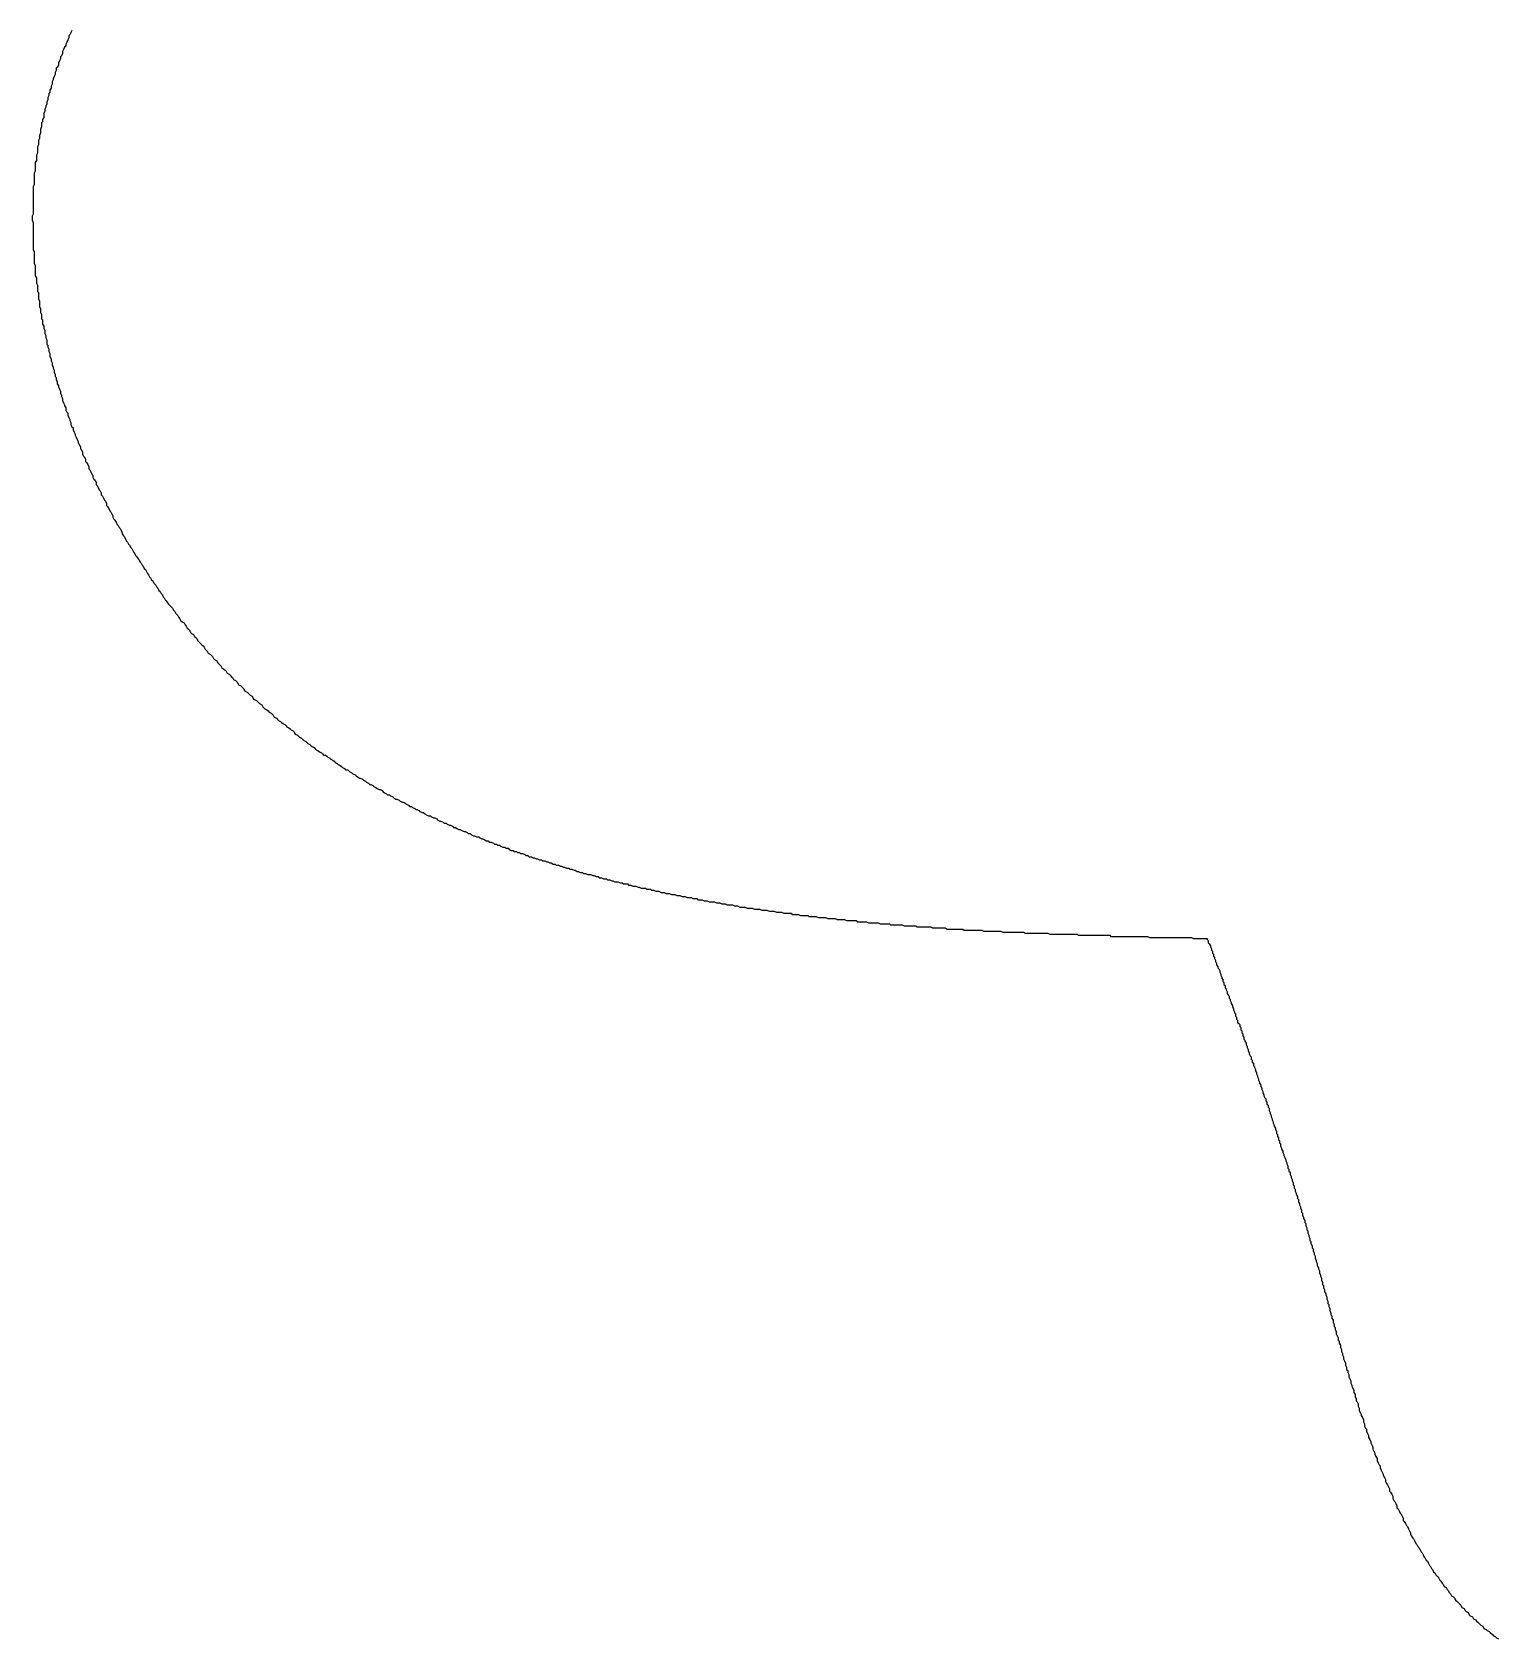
# Model space of a CAD drawing. Header units: millimetres. Extents: x 111 to 2999, y 81 to 1941.
# Drawn here: x 960.13 to 974.1, y 1352.38 to 1367.71 of the extents above; entities that cross this region are included whole.
import ezdxf

# ---------------------------------------------------------------- set-up
doc = ezdxf.new("R2010")
doc.units = ezdxf.units.MM

msp = doc.modelspace()

# ---------------------------------------------------------------- linework, layer by layer
msp.add_polyline3d([(960.51, 1367.723, 0), (960.5, 1367.703, 0), (960.49, 1367.683, 0), (960.48, 1367.673, 0), (960.48, 1367.653, 0), (960.47, 1367.633, 0), (960.46, 1367.613, 0), (960.45, 1367.593, 0), (960.45, 1367.573, 0), (960.44, 1367.563, 0), (960.43, 1367.543, 0), (960.42, 1367.523, 0), (960.42, 1367.503, 0), (960.41, 1367.483, 0), (960.4, 1367.473, 0), (960.4, 1367.453, 0), (960.39, 1367.433, 0), (960.38, 1367.413, 0), (960.38, 1367.393, 0), (960.37, 1367.373, 0), (960.36, 1367.363, 0), (960.36, 1367.343, 0), (960.35, 1367.323, 0), (960.35, 1367.303, 0), (960.34, 1367.283, 0), (960.33, 1367.263, 0), (960.33, 1367.253, 0), (960.32, 1367.233, 0), (960.32, 1367.213, 0), (960.31, 1367.193, 0), (960.31, 1367.173, 0), (960.3, 1367.153, 0), (960.3, 1367.133, 0), (960.29, 1367.123, 0), (960.29, 1367.103, 0), (960.28, 1367.083, 0), (960.28, 1367.063, 0), (960.27, 1367.043, 0), (960.27, 1367.023, 0), (960.26, 1367.003, 0), (960.26, 1366.993, 0), (960.25, 1366.973, 0), (960.25, 1366.953, 0), (960.24, 1366.933, 0), (960.24, 1366.913, 0), (960.24, 1366.893, 0), (960.23, 1366.873, 0), (960.23, 1366.853, 0), (960.22, 1366.843, 0), (960.22, 1366.823, 0), (960.22, 1366.803, 0), (960.21, 1366.783, 0), (960.21, 1366.763, 0), (960.21, 1366.743, 0), (960.2, 1366.723, 0), (960.2, 1366.703, 0), (960.2, 1366.693, 0), (960.19, 1366.673, 0), (960.19, 1366.653, 0), (960.19, 1366.633, 0), (960.18, 1366.613, 0), (960.18, 1366.593, 0), (960.18, 1366.573, 0), (960.18, 1366.553, 0), (960.17, 1366.533, 0), (960.17, 1366.523, 0), (960.17, 1366.503, 0), (960.17, 1366.483, 0), (960.16, 1366.463, 0), (960.16, 1366.443, 0), (960.16, 1366.423, 0), (960.16, 1366.403, 0), (960.16, 1366.383, 0), (960.15, 1366.363, 0), (960.15, 1366.353, 0), (960.15, 1366.333, 0), (960.15, 1366.313, 0), (960.15, 1366.293, 0), (960.15, 1366.273, 0), (960.15, 1366.253, 0), (960.14, 1366.233, 0), (960.14, 1366.213, 0), (960.14, 1366.193, 0), (960.14, 1366.183, 0), (960.14, 1366.163, 0), (960.14, 1366.143, 0), (960.14, 1366.123, 0), (960.14, 1366.103, 0), (960.14, 1366.083, 0), (960.14, 1366.063, 0), (960.14, 1366.043, 0), (960.14, 1366.023, 0), (960.14, 1366.013, 0), (960.14, 1365.993, 0), (960.14, 1365.973, 0), (960.13, 1365.953, 0), (960.13, 1365.933, 0), (960.13, 1365.913, 0), (960.14, 1365.893, 0), (960.14, 1365.873, 0), (960.14, 1365.853, 0), (960.14, 1365.843, 0), (960.14, 1365.823, 0), (960.14, 1365.803, 0), (960.14, 1365.783, 0), (960.14, 1365.763, 0), (960.14, 1365.743, 0), (960.14, 1365.723, 0), (960.14, 1365.703, 0), (960.14, 1365.683, 0), (960.14, 1365.673, 0), (960.14, 1365.653, 0), (960.14, 1365.633, 0), (960.15, 1365.613, 0), (960.15, 1365.593, 0), (960.15, 1365.573, 0), (960.15, 1365.553, 0), (960.15, 1365.533, 0), (960.15, 1365.513, 0), (960.15, 1365.503, 0), (960.16, 1365.483, 0), (960.16, 1365.463, 0), (960.16, 1365.443, 0), (960.16, 1365.423, 0), (960.16, 1365.403, 0), (960.16, 1365.383, 0), (960.17, 1365.363, 0), (960.17, 1365.353, 0), (960.17, 1365.333, 0), (960.17, 1365.313, 0), (960.18, 1365.293, 0), (960.18, 1365.273, 0), (960.18, 1365.253, 0), (960.18, 1365.233, 0), (960.19, 1365.223, 0), (960.19, 1365.203, 0), (960.19, 1365.183, 0), (960.19, 1365.163, 0), (960.2, 1365.143, 0), (960.2, 1365.123, 0), (960.2, 1365.103, 0), (960.2, 1365.083, 0), (960.21, 1365.073, 0), (960.21, 1365.053, 0), (960.21, 1365.033, 0), (960.22, 1365.013, 0), (960.22, 1364.993, 0), (960.22, 1364.973, 0), (960.23, 1364.963, 0), (960.23, 1364.943, 0), (960.23, 1364.923, 0), (960.24, 1364.903, 0), (960.24, 1364.883, 0), (960.25, 1364.863, 0), (960.25, 1364.843, 0), (960.25, 1364.833, 0), (960.26, 1364.813, 0), (960.26, 1364.793, 0), (960.27, 1364.773, 0), (960.27, 1364.753, 0), (960.27, 1364.733, 0), (960.28, 1364.723, 0), (960.28, 1364.703, 0), (960.29, 1364.683, 0), (960.29, 1364.663, 0), (960.3, 1364.643, 0), (960.3, 1364.623, 0), (960.3, 1364.613, 0), (960.31, 1364.593, 0), (960.31, 1364.573, 0), (960.32, 1364.553, 0), (960.32, 1364.533, 0), (960.33, 1364.513, 0), (960.33, 1364.503, 0), (960.34, 1364.483, 0), (960.34, 1364.463, 0), (960.35, 1364.443, 0), (960.35, 1364.423, 0), (960.36, 1364.413, 0), (960.36, 1364.393, 0), (960.37, 1364.373, 0), (960.37, 1364.353, 0), (960.38, 1364.333, 0), (960.38, 1364.323, 0), (960.39, 1364.303, 0), (960.4, 1364.283, 0), (960.4, 1364.263, 0), (960.41, 1364.243, 0), (960.41, 1364.233, 0), (960.42, 1364.213, 0), (960.42, 1364.193, 0), (960.43, 1364.173, 0), (960.44, 1364.153, 0), (960.44, 1364.143, 0), (960.45, 1364.123, 0), (960.45, 1364.103, 0), (960.46, 1364.083, 0), (960.47, 1364.073, 0), (960.47, 1364.053, 0), (960.48, 1364.033, 0), (960.49, 1364.013, 0), (960.49, 1364.003, 0), (960.5, 1363.983, 0), (960.5, 1363.963, 0), (960.51, 1363.943, 0), (960.52, 1363.933, 0), (960.52, 1363.913, 0), (960.53, 1363.893, 0), (960.54, 1363.873, 0), (960.54, 1363.863, 0), (960.55, 1363.843, 0), (960.56, 1363.823, 0), (960.57, 1363.803, 0), (960.57, 1363.793, 0), (960.58, 1363.773, 0), (960.59, 1363.753, 0), (960.59, 1363.733, 0), (960.6, 1363.723, 0), (960.61, 1363.703, 0), (960.61, 1363.683, 0), (960.62, 1363.663, 0), (960.63, 1363.653, 0), (960.64, 1363.633, 0), (960.64, 1363.613, 0), (960.65, 1363.603, 0), (960.66, 1363.583, 0), (960.67, 1363.563, 0), (960.67, 1363.543, 0), (960.68, 1363.533, 0), (960.69, 1363.513, 0), (960.7, 1363.493, 0), (960.71, 1363.483, 0), (960.71, 1363.463, 0), (960.72, 1363.443, 0), (960.73, 1363.433, 0), (960.74, 1363.413, 0), (960.74, 1363.393, 0), (960.75, 1363.383, 0), (960.76, 1363.363, 0), (960.77, 1363.343, 0), (960.78, 1363.333, 0), (960.79, 1363.313, 0), (960.79, 1363.293, 0), (960.8, 1363.283, 0), (960.81, 1363.263, 0), (960.82, 1363.243, 0), (960.83, 1363.233, 0), (960.84, 1363.213, 0), (960.84, 1363.193, 0), (960.85, 1363.183, 0), (960.86, 1363.163, 0), (960.87, 1363.143, 0), (960.88, 1363.133, 0), (960.89, 1363.113, 0), (960.9, 1363.093, 0), (960.9, 1363.083, 0), (960.91, 1363.063, 0), (960.92, 1363.053, 0), (960.93, 1363.033, 0), (960.94, 1363.013, 0), (960.95, 1363.003, 0), (960.96, 1362.983, 0), (960.97, 1362.973, 0), (960.98, 1362.953, 0), (960.99, 1362.933, 0), (960.99, 1362.923, 0), (961, 1362.903, 0), (961.01, 1362.893, 0), (961.02, 1362.873, 0), (961.03, 1362.853, 0), (961.04, 1362.843, 0), (961.05, 1362.823, 0), (961.06, 1362.813, 0), (961.07, 1362.793, 0), (961.08, 1362.783, 0), (961.09, 1362.763, 0), (961.1, 1362.743, 0), (961.11, 1362.733, 0), (961.12, 1362.713, 0), (961.13, 1362.703, 0), (961.14, 1362.683, 0), (961.15, 1362.673, 0), (961.16, 1362.653, 0), (961.17, 1362.643, 0), (961.18, 1362.623, 0), (961.19, 1362.613, 0), (961.2, 1362.593, 0), (961.21, 1362.583, 0), (961.22, 1362.563, 0), (961.23, 1362.543, 0), (961.24, 1362.533, 0), (961.25, 1362.513, 0), (961.26, 1362.503, 0), (961.27, 1362.483, 0), (961.28, 1362.473, 0), (961.29, 1362.453, 0), (961.3, 1362.443, 0), (961.31, 1362.433, 0), (961.32, 1362.413, 0), (961.33, 1362.403, 0), (961.34, 1362.383, 0), (961.35, 1362.373, 0), (961.36, 1362.353, 0), (961.37, 1362.343, 0), (961.38, 1362.323, 0), (961.39, 1362.313, 0), (961.4, 1362.293, 0), (961.41, 1362.283, 0), (961.42, 1362.263, 0), (961.43, 1362.253, 0), (961.44, 1362.243, 0), (961.46, 1362.223, 0), (961.47, 1362.213, 0), (961.48, 1362.193, 0), (961.49, 1362.183, 0), (961.5, 1362.163, 0), (961.51, 1362.153, 0), (961.52, 1362.143, 0), (961.53, 1362.123, 0), (961.54, 1362.113, 0), (961.55, 1362.093, 0), (961.56, 1362.083, 0), (961.58, 1362.073, 0), (961.59, 1362.053, 0), (961.6, 1362.043, 0), (961.61, 1362.023, 0), (961.62, 1362.013, 0), (961.63, 1362.003, 0), (961.64, 1361.983, 0), (961.65, 1361.973, 0), (961.67, 1361.963, 0), (961.68, 1361.943, 0), (961.69, 1361.933, 0), (961.7, 1361.923, 0), (961.71, 1361.903, 0), (961.72, 1361.893, 0), (961.73, 1361.883, 0), (961.75, 1361.863, 0), (961.76, 1361.853, 0), (961.77, 1361.843, 0), (961.78, 1361.823, 0), (961.79, 1361.813, 0), (961.8, 1361.803, 0), (961.81, 1361.783, 0), (961.83, 1361.773, 0), (961.84, 1361.763, 0), (961.85, 1361.753, 0), (961.86, 1361.733, 0), (961.87, 1361.723, 0), (961.89, 1361.713, 0), (961.9, 1361.693, 0), (961.91, 1361.683, 0), (961.92, 1361.673, 0), (961.93, 1361.663, 0), (961.94, 1361.643, 0), (961.96, 1361.633, 0), (961.97, 1361.623, 0), (961.98, 1361.613, 0), (961.99, 1361.593, 0), (962.01, 1361.583, 0), (962.02, 1361.573, 0), (962.03, 1361.563, 0), (962.04, 1361.553, 0), (962.05, 1361.533, 0), (962.07, 1361.523, 0), (962.08, 1361.513, 0), (962.09, 1361.503, 0), (962.1, 1361.483, 0), (962.12, 1361.473, 0), (962.13, 1361.463, 0), (962.14, 1361.453, 0), (962.15, 1361.443, 0), (962.16, 1361.423, 0), (962.18, 1361.413, 0), (962.19, 1361.403, 0), (962.2, 1361.393, 0), (962.21, 1361.383, 0), (962.23, 1361.373, 0), (962.24, 1361.353, 0), (962.25, 1361.343, 0), (962.27, 1361.333, 0), (962.28, 1361.323, 0), (962.29, 1361.313, 0), (962.3, 1361.303, 0), (962.32, 1361.293, 0), (962.33, 1361.273, 0), (962.34, 1361.263, 0), (962.35, 1361.253, 0), (962.37, 1361.243, 0), (962.38, 1361.233, 0), (962.39, 1361.223, 0), (962.41, 1361.213, 0), (962.42, 1361.203, 0), (962.43, 1361.193, 0), (962.44, 1361.173, 0), (962.46, 1361.163, 0), (962.47, 1361.153, 0), (962.48, 1361.143, 0), (962.5, 1361.133, 0), (962.51, 1361.123, 0), (962.52, 1361.113, 0), (962.54, 1361.103, 0), (962.55, 1361.093, 0), (962.56, 1361.083, 0), (962.58, 1361.073, 0), (962.59, 1361.063, 0), (962.6, 1361.053, 0), (962.62, 1361.043, 0), (962.63, 1361.033, 0), (962.64, 1361.013, 0), (962.66, 1361.003, 0), (962.67, 1360.993, 0), (962.68, 1360.983, 0), (962.7, 1360.973, 0), (962.71, 1360.963, 0), (962.72, 1360.953, 0), (962.74, 1360.943, 0), (962.75, 1360.933, 0), (962.76, 1360.923, 0), (962.78, 1360.913, 0), (962.79, 1360.903, 0), (962.8, 1360.893, 0), (962.82, 1360.883, 0), (962.83, 1360.873, 0), (962.84, 1360.863, 0), (962.86, 1360.853, 0), (962.87, 1360.843, 0), (962.89, 1360.833, 0), (962.9, 1360.823, 0), (962.91, 1360.813, 0), (962.93, 1360.813, 0), (962.94, 1360.803, 0), (962.95, 1360.793, 0), (962.97, 1360.783, 0), (962.98, 1360.773, 0), (963, 1360.763, 0), (963.01, 1360.753, 0), (963.02, 1360.743, 0), (963.04, 1360.733, 0), (963.05, 1360.723, 0), (963.07, 1360.713, 0), (963.08, 1360.703, 0), (963.09, 1360.693, 0), (963.11, 1360.683, 0), (963.12, 1360.673, 0), (963.14, 1360.673, 0), (963.15, 1360.663, 0), (963.16, 1360.653, 0), (963.18, 1360.643, 0), (963.19, 1360.633, 0), (963.21, 1360.623, 0), (963.22, 1360.613, 0), (963.24, 1360.603, 0), (963.25, 1360.593, 0), (963.26, 1360.593, 0), (963.28, 1360.583, 0), (963.29, 1360.573, 0), (963.31, 1360.563, 0), (963.32, 1360.553, 0), (963.34, 1360.543, 0), (963.35, 1360.533, 0), (963.36, 1360.533, 0), (963.38, 1360.523, 0), (963.39, 1360.513, 0), (963.41, 1360.503, 0), (963.42, 1360.493, 0), (963.44, 1360.483, 0), (963.45, 1360.483, 0), (963.47, 1360.473, 0), (963.48, 1360.463, 0), (963.49, 1360.453, 0), (963.51, 1360.443, 0), (963.52, 1360.433, 0), (963.54, 1360.433, 0), (963.55, 1360.423, 0), (963.57, 1360.413, 0), (963.58, 1360.403, 0), (963.6, 1360.393, 0), (963.61, 1360.393, 0), (963.63, 1360.383, 0), (963.64, 1360.373, 0), (963.66, 1360.363, 0), (963.67, 1360.363, 0), (963.69, 1360.353, 0), (963.7, 1360.343, 0), (963.72, 1360.333, 0), (963.73, 1360.323, 0), (963.75, 1360.323, 0), (963.76, 1360.313, 0), (963.78, 1360.303, 0), (963.79, 1360.293, 0), (963.8, 1360.293, 0), (963.82, 1360.283, 0), (963.83, 1360.273, 0), (963.85, 1360.263, 0), (963.86, 1360.263, 0), (963.88, 1360.253, 0), (963.89, 1360.243, 0), (963.91, 1360.233, 0), (963.93, 1360.233, 0), (963.94, 1360.223, 0), (963.96, 1360.213, 0), (963.97, 1360.213, 0), (963.99, 1360.203, 0), (964, 1360.193, 0), (964.02, 1360.183, 0), (964.03, 1360.183, 0), (964.05, 1360.173, 0), (964.06, 1360.163, 0), (964.08, 1360.163, 0), (964.09, 1360.153, 0), (964.11, 1360.143, 0), (964.12, 1360.143, 0), (964.14, 1360.133, 0), (964.15, 1360.123, 0), (964.17, 1360.123, 0), (964.18, 1360.113, 0), (964.2, 1360.103, 0), (964.21, 1360.103, 0), (964.23, 1360.093, 0), (964.25, 1360.083, 0), (964.26, 1360.083, 0), (964.28, 1360.073, 0), (964.29, 1360.063, 0), (964.31, 1360.063, 0), (964.32, 1360.053, 0), (964.34, 1360.043, 0), (964.35, 1360.043, 0), (964.37, 1360.033, 0), (964.39, 1360.033, 0), (964.4, 1360.023, 0), (964.42, 1360.013, 0), (964.43, 1360.013, 0), (964.45, 1360.003, 0), (964.46, 1359.993, 0), (964.48, 1359.993, 0), (964.49, 1359.983, 0), (964.51, 1359.983, 0), (964.53, 1359.973, 0), (964.54, 1359.963, 0), (964.56, 1359.963, 0), (964.57, 1359.953, 0), (964.59, 1359.953, 0), (964.6, 1359.943, 0), (964.62, 1359.933, 0), (964.64, 1359.933, 0), (964.65, 1359.923, 0), (964.67, 1359.923, 0), (964.68, 1359.913, 0), (964.7, 1359.903, 0), (964.72, 1359.903, 0), (964.73, 1359.893, 0), (964.75, 1359.893, 0), (964.76, 1359.883, 0), (964.78, 1359.883, 0), (964.79, 1359.873, 0), (964.81, 1359.873, 0), (964.83, 1359.863, 0), (964.84, 1359.853, 0), (964.86, 1359.853, 0), (964.87, 1359.843, 0), (964.89, 1359.843, 0), (964.91, 1359.833, 0), (964.92, 1359.833, 0), (964.94, 1359.823, 0), (964.95, 1359.823, 0), (964.97, 1359.813, 0), (964.99, 1359.813, 0), (965, 1359.803, 0), (965.02, 1359.803, 0), (965.04, 1359.793, 0), (965.05, 1359.793, 0), (965.07, 1359.783, 0), (965.08, 1359.783, 0), (965.1, 1359.773, 0), (965.12, 1359.773, 0), (965.13, 1359.763, 0), (965.15, 1359.763, 0), (965.17, 1359.753, 0), (965.18, 1359.753, 0), (965.2, 1359.743, 0), (965.21, 1359.743, 0), (965.23, 1359.733, 0), (965.25, 1359.733, 0), (965.26, 1359.723, 0), (965.28, 1359.723, 0), (965.3, 1359.713, 0), (965.31, 1359.713, 0), (965.33, 1359.703, 0), (965.34, 1359.703, 0), (965.36, 1359.693, 0), (965.38, 1359.693, 0), (965.39, 1359.683, 0), (965.41, 1359.683, 0), (965.43, 1359.673, 0), (965.44, 1359.673, 0), (965.46, 1359.673, 0), (965.48, 1359.663, 0), (965.49, 1359.663, 0), (965.51, 1359.653, 0), (965.53, 1359.653, 0), (965.54, 1359.643, 0), (965.56, 1359.643, 0), (965.58, 1359.633, 0), (965.59, 1359.633, 0), (965.61, 1359.633, 0), (965.62, 1359.623, 0), (965.64, 1359.623, 0), (965.66, 1359.613, 0), (965.67, 1359.613, 0), (965.69, 1359.603, 0), (965.71, 1359.603, 0), (965.72, 1359.603, 0), (965.74, 1359.593, 0), (965.76, 1359.593, 0), (965.77, 1359.583, 0), (965.79, 1359.583, 0), (965.81, 1359.583, 0), (965.82, 1359.573, 0), (965.84, 1359.573, 0), (965.86, 1359.563, 0), (965.87, 1359.563, 0), (965.89, 1359.563, 0), (965.91, 1359.553, 0), (965.92, 1359.553, 0), (965.94, 1359.543, 0), (965.96, 1359.543, 0), (965.98, 1359.543, 0), (965.99, 1359.533, 0), (966.01, 1359.533, 0), (966.03, 1359.533, 0), (966.04, 1359.523, 0), (966.06, 1359.523, 0), (966.08, 1359.513, 0), (966.09, 1359.513, 0), (966.11, 1359.513, 0), (966.13, 1359.503, 0), (966.14, 1359.503, 0), (966.16, 1359.503, 0), (966.18, 1359.493, 0), (966.19, 1359.493, 0), (966.21, 1359.493, 0), (966.23, 1359.483, 0), (966.25, 1359.483, 0), (966.26, 1359.483, 0), (966.28, 1359.473, 0), (966.3, 1359.473, 0), (966.31, 1359.473, 0), (966.33, 1359.463, 0), (966.35, 1359.463, 0), (966.36, 1359.463, 0), (966.38, 1359.453, 0), (966.4, 1359.453, 0), (966.42, 1359.453, 0), (966.43, 1359.443, 0), (966.45, 1359.443, 0), (966.47, 1359.443, 0), (966.48, 1359.433, 0), (966.5, 1359.433, 0), (966.52, 1359.433, 0), (966.54, 1359.423, 0), (966.55, 1359.423, 0), (966.57, 1359.423, 0), (966.59, 1359.413, 0), (966.6, 1359.413, 0), (966.62, 1359.413, 0), (966.64, 1359.413, 0), (966.66, 1359.403, 0), (966.67, 1359.403, 0), (966.69, 1359.403, 0), (966.71, 1359.393, 0), (966.72, 1359.393, 0), (966.74, 1359.393, 0), (966.76, 1359.383, 0), (966.78, 1359.383, 0), (966.79, 1359.383, 0), (966.81, 1359.383, 0), (966.83, 1359.373, 0), (966.84, 1359.373, 0), (966.86, 1359.373, 0), (966.88, 1359.363, 0), (966.9, 1359.363, 0), (966.91, 1359.363, 0), (966.93, 1359.363, 0), (966.95, 1359.353, 0), (966.97, 1359.353, 0), (966.98, 1359.353, 0), (967, 1359.353, 0), (967.02, 1359.343, 0), (967.04, 1359.343, 0), (967.05, 1359.343, 0), (967.07, 1359.343, 0), (967.09, 1359.333, 0), (967.11, 1359.333, 0), (967.12, 1359.333, 0), (967.14, 1359.333, 0), (967.16, 1359.323, 0), (967.17, 1359.323, 0), (967.19, 1359.323, 0), (967.21, 1359.323, 0), (967.23, 1359.313, 0), (967.24, 1359.313, 0), (967.26, 1359.313, 0), (967.28, 1359.313, 0), (967.3, 1359.303, 0), (967.31, 1359.303, 0), (967.33, 1359.303, 0), (967.35, 1359.303, 0), (967.37, 1359.303, 0), (967.38, 1359.293, 0), (967.4, 1359.293, 0), (967.42, 1359.293, 0), (967.44, 1359.293, 0), (967.46, 1359.283, 0), (967.47, 1359.283, 0), (967.49, 1359.283, 0), (967.51, 1359.283, 0), (967.53, 1359.283, 0), (967.54, 1359.273, 0), (967.56, 1359.273, 0), (967.58, 1359.273, 0), (967.6, 1359.273, 0), (967.61, 1359.273, 0), (967.63, 1359.263, 0), (967.65, 1359.263, 0), (967.67, 1359.263, 0), (967.68, 1359.263, 0), (967.7, 1359.263, 0), (967.72, 1359.253, 0), (967.74, 1359.253, 0), (967.75, 1359.253, 0), (967.77, 1359.253, 0), (967.79, 1359.253, 0), (967.81, 1359.243, 0), (967.83, 1359.243, 0), (967.84, 1359.243, 0), (967.86, 1359.243, 0), (967.88, 1359.243, 0), (967.9, 1359.233, 0), (967.91, 1359.233, 0), (967.93, 1359.233, 0), (967.95, 1359.233, 0), (967.97, 1359.233, 0), (967.99, 1359.233, 0), (968, 1359.223, 0), (968.02, 1359.223, 0), (968.04, 1359.223, 0), (968.06, 1359.223, 0), (968.07, 1359.223, 0), (968.09, 1359.223, 0), (968.11, 1359.213, 0), (968.13, 1359.213, 0), (968.15, 1359.213, 0), (968.16, 1359.213, 0), (968.18, 1359.213, 0), (968.2, 1359.213, 0), (968.22, 1359.203, 0), (968.23, 1359.203, 0), (968.25, 1359.203, 0), (968.27, 1359.203, 0), (968.29, 1359.203, 0), (968.31, 1359.203, 0), (968.32, 1359.193, 0), (968.34, 1359.193, 0), (968.36, 1359.193, 0), (968.38, 1359.193, 0), (968.4, 1359.193, 0), (968.41, 1359.193, 0), (968.43, 1359.193, 0), (968.45, 1359.183, 0), (968.47, 1359.183, 0), (968.48, 1359.183, 0), (968.5, 1359.183, 0), (968.52, 1359.183, 0), (968.54, 1359.183, 0), (968.56, 1359.183, 0), (968.57, 1359.173, 0), (968.59, 1359.173, 0), (968.61, 1359.173, 0), (968.63, 1359.173, 0), (968.65, 1359.173, 0), (968.66, 1359.173, 0), (968.68, 1359.173, 0), (968.7, 1359.173, 0), (968.72, 1359.163, 0), (968.74, 1359.163, 0), (968.75, 1359.163, 0), (968.77, 1359.163, 0), (968.79, 1359.163, 0), (968.81, 1359.163, 0), (968.83, 1359.163, 0), (968.84, 1359.163, 0), (968.86, 1359.153, 0), (968.88, 1359.153, 0), (968.9, 1359.153, 0), (968.92, 1359.153, 0), (968.93, 1359.153, 0), (968.95, 1359.153, 0), (968.97, 1359.153, 0), (968.99, 1359.153, 0), (969.01, 1359.153, 0), (969.02, 1359.143, 0), (969.04, 1359.143, 0), (969.06, 1359.143, 0), (969.08, 1359.143, 0), (969.1, 1359.143, 0), (969.12, 1359.143, 0), (969.13, 1359.143, 0), (969.15, 1359.143, 0), (969.17, 1359.143, 0), (969.19, 1359.143, 0), (969.21, 1359.133, 0), (969.22, 1359.133, 0), (969.24, 1359.133, 0), (969.26, 1359.133, 0), (969.28, 1359.133, 0), (969.3, 1359.133, 0), (969.31, 1359.133, 0), (969.33, 1359.133, 0), (969.35, 1359.133, 0), (969.37, 1359.133, 0), (969.39, 1359.123, 0), (969.4, 1359.123, 0), (969.42, 1359.123, 0), (969.44, 1359.123, 0), (969.46, 1359.123, 0), (969.48, 1359.123, 0), (969.5, 1359.123, 0), (969.51, 1359.123, 0), (969.53, 1359.123, 0), (969.55, 1359.123, 0), (969.57, 1359.123, 0), (969.59, 1359.123, 0), (969.6, 1359.113, 0), (969.62, 1359.113, 0), (969.64, 1359.113, 0), (969.66, 1359.113, 0), (969.68, 1359.113, 0), (969.7, 1359.113, 0), (969.71, 1359.113, 0), (969.73, 1359.113, 0), (969.75, 1359.113, 0), (969.77, 1359.113, 0), (969.79, 1359.113, 0), (969.8, 1359.113, 0), (969.82, 1359.113, 0), (969.84, 1359.103, 0), (969.86, 1359.103, 0), (969.88, 1359.103, 0), (969.9, 1359.103, 0), (969.91, 1359.103, 0), (969.93, 1359.103, 0), (969.95, 1359.103, 0), (969.97, 1359.103, 0), (969.99, 1359.103, 0), (970, 1359.103, 0), (970.02, 1359.103, 0), (970.04, 1359.103, 0), (970.06, 1359.103, 0), (970.08, 1359.103, 0), (970.1, 1359.103, 0), (970.11, 1359.093, 0), (970.13, 1359.093, 0), (970.15, 1359.093, 0), (970.17, 1359.093, 0), (970.19, 1359.093, 0), (970.21, 1359.093, 0), (970.22, 1359.093, 0), (970.24, 1359.093, 0), (970.26, 1359.093, 0), (970.28, 1359.093, 0), (970.3, 1359.093, 0), (970.31, 1359.093, 0), (970.33, 1359.093, 0), (970.35, 1359.093, 0), (970.37, 1359.093, 0), (970.39, 1359.093, 0), (970.41, 1359.093, 0), (970.42, 1359.083, 0), (970.44, 1359.083, 0), (970.46, 1359.083, 0), (970.48, 1359.083, 0), (970.5, 1359.083, 0), (970.52, 1359.083, 0), (970.53, 1359.083, 0), (970.55, 1359.083, 0), (970.57, 1359.083, 0), (970.59, 1359.083, 0), (970.61, 1359.083, 0), (970.62, 1359.083, 0), (970.64, 1359.083, 0), (970.66, 1359.083, 0), (970.68, 1359.083, 0), (970.7, 1359.083, 0), (970.72, 1359.083, 0), (970.73, 1359.083, 0), (970.75, 1359.083, 0), (970.77, 1359.083, 0), (970.79, 1359.073, 0), (970.81, 1359.073, 0), (970.83, 1359.073, 0), (970.84, 1359.073, 0), (970.86, 1359.073, 0), (970.88, 1359.073, 0), (970.9, 1359.073, 0), (970.92, 1359.073, 0), (970.94, 1359.073, 0), (970.95, 1359.073, 0), (970.97, 1359.073, 0), (970.99, 1359.073, 0), (971.01, 1359.073, 0), (971.03, 1359.073, 0), (971.04, 1359.073, 0), (971.06, 1359.073, 0), (971.08, 1359.073, 0), (971.1, 1359.073, 0), (971.12, 1359.073, 0), (971.14, 1359.073, 0), (971.15, 1359.073, 0), (971.17, 1359.073, 0), (971.19, 1359.073, 0), (971.21, 1359.063, 0), (971.23, 1359.063, 0), (971.25, 1359.063, 0), (971.26, 1359.063, 0), (971.28, 1359.063, 0), (971.3, 1359.063, 0), (971.32, 1359.063, 0), (971.34, 1359.063, 0), (971.34, 1359.053, 0), (971.35, 1359.043, 0), (971.35, 1359.023, 0), (971.36, 1359.013, 0), (971.37, 1358.993, 0), (971.37, 1358.983, 0), (971.38, 1358.963, 0), (971.38, 1358.953, 0), (971.39, 1358.943, 0), (971.39, 1358.923, 0), (971.4, 1358.913, 0), (971.4, 1358.893, 0), (971.41, 1358.883, 0), (971.41, 1358.873, 0), (971.42, 1358.853, 0), (971.42, 1358.843, 0), (971.43, 1358.823, 0), (971.43, 1358.813, 0), (971.44, 1358.793, 0), (971.44, 1358.783, 0), (971.45, 1358.773, 0), (971.46, 1358.753, 0), (971.46, 1358.743, 0), (971.47, 1358.723, 0), (971.47, 1358.713, 0), (971.48, 1358.693, 0), (971.48, 1358.683, 0), (971.49, 1358.673, 0), (971.49, 1358.653, 0), (971.5, 1358.643, 0), (971.5, 1358.623, 0), (971.51, 1358.613, 0), (971.51, 1358.593, 0), (971.52, 1358.583, 0), (971.52, 1358.573, 0), (971.53, 1358.553, 0), (971.53, 1358.543, 0), (971.54, 1358.523, 0), (971.55, 1358.513, 0), (971.55, 1358.493, 0), (971.56, 1358.483, 0), (971.56, 1358.473, 0), (971.57, 1358.453, 0), (971.57, 1358.443, 0), (971.58, 1358.423, 0), (971.58, 1358.413, 0), (971.59, 1358.393, 0), (971.59, 1358.383, 0), (971.6, 1358.363, 0), (971.6, 1358.353, 0), (971.61, 1358.343, 0), (971.61, 1358.323, 0), (971.62, 1358.313, 0), (971.62, 1358.293, 0), (971.63, 1358.283, 0), (971.63, 1358.263, 0), (971.64, 1358.253, 0), (971.65, 1358.243, 0), (971.65, 1358.223, 0), (971.66, 1358.213, 0), (971.66, 1358.193, 0), (971.67, 1358.183, 0), (971.67, 1358.163, 0), (971.68, 1358.153, 0), (971.68, 1358.133, 0), (971.69, 1358.123, 0), (971.69, 1358.103, 0), (971.7, 1358.093, 0), (971.7, 1358.083, 0), (971.71, 1358.063, 0), (971.71, 1358.053, 0), (971.72, 1358.033, 0), (971.72, 1358.023, 0), (971.73, 1358.003, 0), (971.73, 1357.993, 0), (971.74, 1357.973, 0), (971.74, 1357.963, 0), (971.75, 1357.943, 0), (971.76, 1357.933, 0), (971.76, 1357.913, 0), (971.77, 1357.903, 0), (971.77, 1357.883, 0), (971.78, 1357.873, 0), (971.78, 1357.853, 0), (971.79, 1357.843, 0), (971.79, 1357.833, 0), (971.8, 1357.813, 0), (971.8, 1357.803, 0), (971.81, 1357.783, 0), (971.81, 1357.773, 0), (971.82, 1357.753, 0), (971.82, 1357.743, 0), (971.83, 1357.723, 0), (971.83, 1357.713, 0), (971.84, 1357.693, 0), (971.84, 1357.683, 0), (971.85, 1357.663, 0), (971.85, 1357.653, 0), (971.86, 1357.633, 0), (971.86, 1357.623, 0), (971.87, 1357.603, 0), (971.87, 1357.593, 0), (971.88, 1357.573, 0), (971.88, 1357.563, 0), (971.89, 1357.543, 0), (971.9, 1357.533, 0), (971.9, 1357.513, 0), (971.91, 1357.503, 0), (971.91, 1357.483, 0), (971.92, 1357.473, 0), (971.92, 1357.453, 0), (971.93, 1357.443, 0), (971.93, 1357.423, 0), (971.94, 1357.403, 0), (971.94, 1357.393, 0), (971.95, 1357.373, 0), (971.95, 1357.363, 0), (971.96, 1357.343, 0), (971.96, 1357.333, 0), (971.97, 1357.313, 0), (971.97, 1357.303, 0), (971.98, 1357.283, 0), (971.98, 1357.273, 0), (971.99, 1357.253, 0), (971.99, 1357.243, 0), (972, 1357.223, 0), (972, 1357.203, 0), (972.01, 1357.193, 0), (972.01, 1357.173, 0), (972.02, 1357.163, 0), (972.02, 1357.143, 0), (972.03, 1357.133, 0), (972.03, 1357.113, 0), (972.04, 1357.103, 0), (972.04, 1357.083, 0), (972.05, 1357.063, 0), (972.05, 1357.053, 0), (972.06, 1357.033, 0), (972.06, 1357.023, 0), (972.07, 1357.003, 0), (972.07, 1356.993, 0), (972.08, 1356.973, 0), (972.09, 1356.953, 0), (972.09, 1356.943, 0), (972.1, 1356.923, 0), (972.1, 1356.913, 0), (972.11, 1356.893, 0), (972.11, 1356.873, 0), (972.12, 1356.863, 0), (972.12, 1356.843, 0), (972.13, 1356.833, 0), (972.13, 1356.813, 0), (972.14, 1356.793, 0), (972.14, 1356.783, 0), (972.15, 1356.763, 0), (972.15, 1356.753, 0), (972.16, 1356.733, 0), (972.16, 1356.713, 0), (972.17, 1356.703, 0), (972.17, 1356.683, 0), (972.18, 1356.673, 0), (972.18, 1356.653, 0), (972.19, 1356.633, 0), (972.19, 1356.623, 0), (972.2, 1356.603, 0), (972.2, 1356.583, 0), (972.21, 1356.573, 0), (972.21, 1356.553, 0), (972.22, 1356.533, 0), (972.22, 1356.523, 0), (972.23, 1356.503, 0), (972.23, 1356.493, 0), (972.24, 1356.473, 0), (972.24, 1356.453, 0), (972.25, 1356.443, 0), (972.25, 1356.423, 0), (972.26, 1356.403, 0), (972.26, 1356.393, 0), (972.27, 1356.373, 0), (972.27, 1356.353, 0), (972.28, 1356.343, 0), (972.28, 1356.323, 0), (972.29, 1356.303, 0), (972.29, 1356.283, 0), (972.3, 1356.273, 0), (972.3, 1356.253, 0), (972.31, 1356.233, 0), (972.31, 1356.223, 0), (972.32, 1356.203, 0), (972.32, 1356.183, 0), (972.33, 1356.173, 0), (972.33, 1356.153, 0), (972.34, 1356.133, 0), (972.34, 1356.113, 0), (972.35, 1356.103, 0), (972.35, 1356.083, 0), (972.36, 1356.063, 0), (972.36, 1356.053, 0), (972.37, 1356.033, 0), (972.37, 1356.013, 0), (972.38, 1355.993, 0), (972.38, 1355.983, 0), (972.39, 1355.963, 0), (972.39, 1355.943, 0), (972.4, 1355.923, 0), (972.4, 1355.913, 0), (972.41, 1355.893, 0), (972.41, 1355.873, 0), (972.42, 1355.853, 0), (972.42, 1355.843, 0), (972.43, 1355.823, 0), (972.43, 1355.803, 0), (972.44, 1355.783, 0), (972.44, 1355.763, 0), (972.45, 1355.753, 0), (972.45, 1355.733, 0), (972.46, 1355.713, 0), (972.46, 1355.693, 0), (972.47, 1355.673, 0), (972.47, 1355.663, 0), (972.48, 1355.643, 0), (972.48, 1355.623, 0), (972.49, 1355.603, 0), (972.49, 1355.583, 0), (972.5, 1355.573, 0), (972.5, 1355.553, 0), (972.51, 1355.533, 0), (972.51, 1355.513, 0), (972.52, 1355.493, 0), (972.52, 1355.473, 0), (972.53, 1355.463, 0), (972.53, 1355.443, 0), (972.54, 1355.423, 0), (972.54, 1355.403, 0), (972.55, 1355.383, 0), (972.55, 1355.363, 0), (972.56, 1355.353, 0), (972.56, 1355.333, 0), (972.57, 1355.313, 0), (972.57, 1355.293, 0), (972.58, 1355.273, 0), (972.59, 1355.253, 0), (972.59, 1355.233, 0), (972.6, 1355.223, 0), (972.6, 1355.203, 0), (972.61, 1355.183, 0), (972.61, 1355.163, 0), (972.62, 1355.143, 0), (972.62, 1355.123, 0), (972.63, 1355.103, 0), (972.63, 1355.093, 0), (972.64, 1355.073, 0), (972.64, 1355.053, 0), (972.65, 1355.033, 0), (972.66, 1355.013, 0), (972.66, 1354.993, 0), (972.67, 1354.973, 0), (972.67, 1354.953, 0), (972.68, 1354.943, 0), (972.68, 1354.923, 0), (972.69, 1354.903, 0), (972.69, 1354.883, 0), (972.7, 1354.863, 0), (972.71, 1354.843, 0), (972.71, 1354.823, 0), (972.72, 1354.803, 0), (972.72, 1354.793, 0), (972.73, 1354.773, 0), (972.74, 1354.753, 0), (972.74, 1354.733, 0), (972.75, 1354.713, 0), (972.75, 1354.693, 0), (972.76, 1354.673, 0), (972.76, 1354.653, 0), (972.77, 1354.643, 0), (972.78, 1354.623, 0), (972.78, 1354.603, 0), (972.79, 1354.583, 0), (972.79, 1354.563, 0), (972.8, 1354.543, 0), (972.81, 1354.523, 0), (972.81, 1354.513, 0), (972.82, 1354.493, 0), (972.83, 1354.473, 0), (972.83, 1354.453, 0), (972.84, 1354.433, 0), (972.84, 1354.413, 0), (972.85, 1354.393, 0), (972.86, 1354.383, 0), (972.86, 1354.363, 0), (972.87, 1354.343, 0), (972.88, 1354.323, 0), (972.88, 1354.303, 0), (972.89, 1354.283, 0), (972.9, 1354.263, 0), (972.9, 1354.253, 0), (972.91, 1354.233, 0), (972.92, 1354.213, 0), (972.92, 1354.193, 0), (972.93, 1354.173, 0), (972.94, 1354.153, 0), (972.94, 1354.143, 0), (972.95, 1354.123, 0), (972.96, 1354.103, 0), (972.96, 1354.083, 0), (972.97, 1354.063, 0), (972.98, 1354.043, 0), (972.99, 1354.033, 0), (972.99, 1354.013, 0), (973, 1353.993, 0), (973.01, 1353.973, 0), (973.02, 1353.953, 0), (973.02, 1353.943, 0), (973.03, 1353.923, 0), (973.04, 1353.903, 0), (973.04, 1353.883, 0), (973.05, 1353.863, 0), (973.06, 1353.853, 0), (973.07, 1353.833, 0), (973.08, 1353.813, 0), (973.08, 1353.793, 0), (973.09, 1353.783, 0), (973.1, 1353.763, 0), (973.11, 1353.743, 0), (973.11, 1353.723, 0), (973.12, 1353.703, 0), (973.13, 1353.693, 0), (973.14, 1353.673, 0), (973.15, 1353.653, 0), (973.15, 1353.633, 0), (973.16, 1353.623, 0), (973.17, 1353.603, 0), (973.18, 1353.583, 0), (973.19, 1353.573, 0), (973.2, 1353.553, 0), (973.21, 1353.533, 0), (973.21, 1353.513, 0), (973.22, 1353.503, 0), (973.23, 1353.483, 0), (973.24, 1353.463, 0), (973.25, 1353.453, 0), (973.26, 1353.433, 0), (973.27, 1353.413, 0), (973.28, 1353.393, 0), (973.28, 1353.383, 0), (973.29, 1353.363, 0), (973.3, 1353.343, 0), (973.31, 1353.333, 0), (973.32, 1353.313, 0), (973.33, 1353.293, 0), (973.34, 1353.283, 0), (973.35, 1353.263, 0), (973.36, 1353.253, 0), (973.37, 1353.233, 0), (973.38, 1353.213, 0), (973.39, 1353.203, 0), (973.4, 1353.183, 0), (973.41, 1353.163, 0), (973.42, 1353.153, 0), (973.43, 1353.133, 0), (973.44, 1353.123, 0), (973.45, 1353.103, 0), (973.46, 1353.083, 0), (973.47, 1353.073, 0), (973.48, 1353.053, 0), (973.49, 1353.043, 0), (973.5, 1353.023, 0), (973.51, 1353.013, 0), (973.52, 1352.993, 0), (973.54, 1352.973, 0), (973.55, 1352.963, 0), (973.56, 1352.943, 0), (973.57, 1352.933, 0), (973.58, 1352.913, 0), (973.59, 1352.903, 0), (973.6, 1352.883, 0), (973.62, 1352.873, 0), (973.63, 1352.853, 0), (973.64, 1352.843, 0), (973.65, 1352.823, 0), (973.66, 1352.813, 0), (973.67, 1352.793, 0), (973.69, 1352.783, 0), (973.7, 1352.773, 0), (973.71, 1352.753, 0), (973.72, 1352.743, 0), (973.74, 1352.723, 0), (973.75, 1352.713, 0), (973.76, 1352.703, 0), (973.77, 1352.683, 0), (973.79, 1352.673, 0), (973.8, 1352.653, 0), (973.81, 1352.643, 0), (973.83, 1352.633, 0), (973.84, 1352.613, 0), (973.85, 1352.603, 0), (973.87, 1352.593, 0), (973.88, 1352.573, 0), (973.9, 1352.563, 0), (973.91, 1352.553, 0), (973.92, 1352.543, 0), (973.94, 1352.523, 0), (973.95, 1352.513, 0), (973.97, 1352.503, 0), (973.98, 1352.483, 0), (974, 1352.473, 0), (974.01, 1352.463, 0), (974.03, 1352.453, 0), (974.04, 1352.443, 0), (974.06, 1352.423, 0), (974.07, 1352.413, 0), (974.09, 1352.403, 0), (974.1, 1352.393, 0), (974.12, 1352.383, 0)])

doc.saveas('drawing.dxf')
